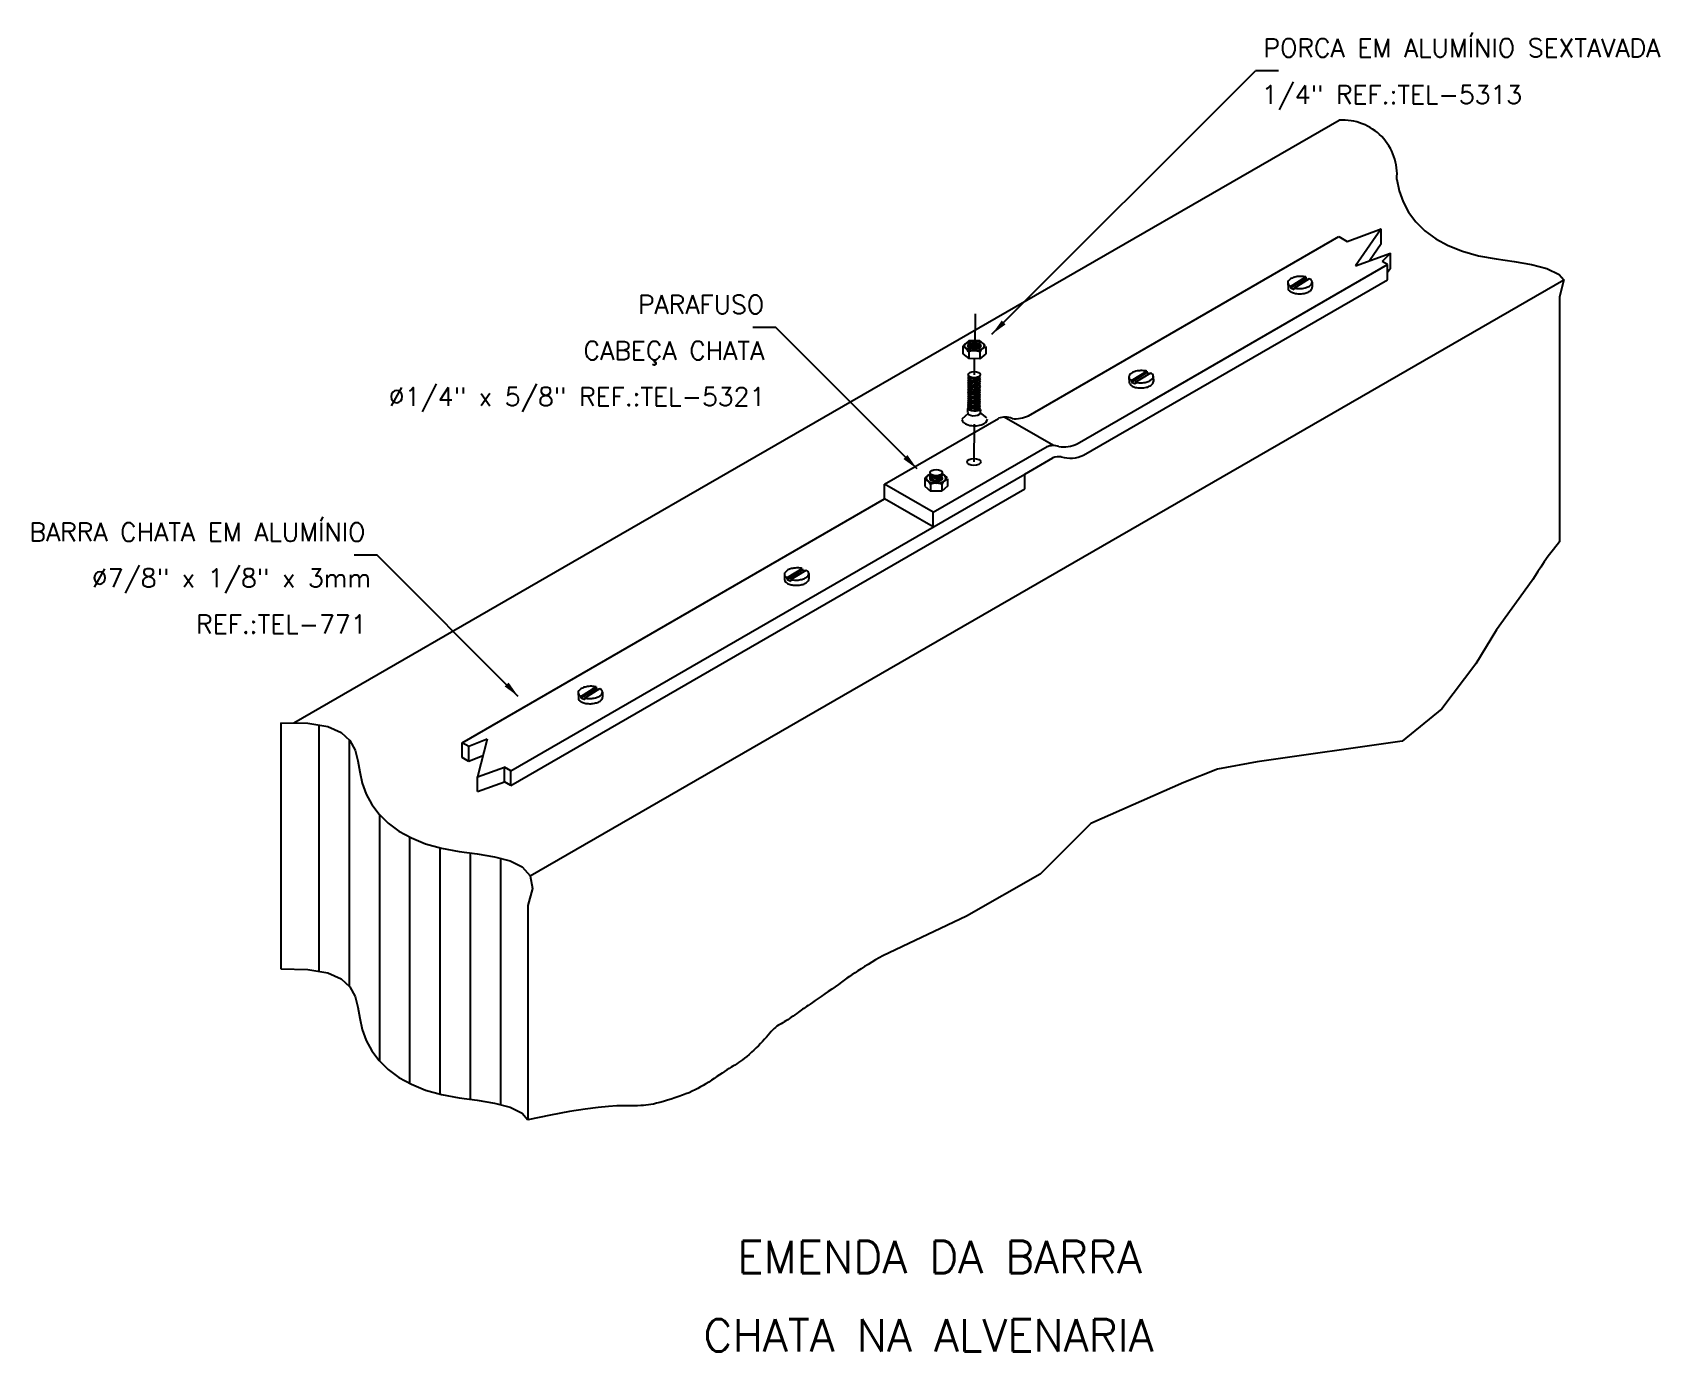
# Model space of a CAD drawing. Header units: millimetres. Extents: x -6471.6 to -6454, y -4690 to -4675.7.
import ezdxf
from ezdxf.enums import TextEntityAlignment as Align

# ---------------------------------------------------------------- set-up
doc = ezdxf.new("R2010")
doc.units = ezdxf.units.MM
doc.header["$LTSCALE"] = 10
doc.linetypes.add('DASHDOT', pattern=[1, 0.5, -0.25, 0, -0.25])
doc.layers.add('Termotécnica', color=7, linetype='Continuous')
doc.styles.add('r140', font='romans.shx')
doc.styles.add('r80', font='romans.shx')

msp = doc.modelspace()

# ---------------------------------------------------------------- linework, layer by layer
at = {"layer": 'Termotécnica', "color": 2}
for p, q in [((-6461.22, -4678.996), (-6458.358, -4676.135)), ((-6458.108, -4676.135), (-6458.358, -4676.135)), ((-6461.269, -4678.873), (-6457.446, -4676.669)), ((-6460.823, -4679.882), (-6457.451, -4677.935)), ((-6457.451, -4677.935), (-6457.359, -4677.988)), ((-6457.359, -4677.988), (-6456.991, -4677.85)), ((-6456.991, -4677.85), (-6457.271, -4678.252)), ((-6456.991, -4678.014), (-6456.991, -4677.85)), ((-6457.271, -4678.252), (-6456.89, -4678.116)), ((-6456.991, -4678.014), (-6457.118, -4678.197)), ((-6456.89, -4678.116), (-6456.981, -4678.206)), ((-6456.89, -4678.28), (-6456.89, -4678.116)), ((-6459.497, -4679.726), (-6456.923, -4678.239)), ((-6456.923, -4678.239), (-6456.981, -4678.206)), ((-6456.923, -4678.404), (-6456.923, -4678.239)), ((-6456.89, -4678.28), (-6456.923, -4678.326)), ((-6466.237, -4684.88), (-6455.006, -4678.405)), ((-6460.224, -4680.31), (-6456.923, -4678.404)), ((-6458.005, -4678.438), (-6458.003, -4678.494)), ((-6457.977, -4678.477), (-6457.811, -4678.373)), ((-6457.977, -4678.493), (-6457.811, -4678.39)), ((-6457.977, -4678.477), (-6457.977, -4678.493)), ((-6457.977, -4678.493), (-6457.935, -4678.51)), ((-6457.935, -4678.494), (-6457.769, -4678.39)), ((-6457.935, -4678.494), (-6457.935, -4678.51)), ((-6457.811, -4678.373), (-6457.811, -4678.39)), ((-6457.811, -4678.39), (-6457.785, -4678.4)), ((-6457.741, -4678.429), (-6457.739, -4678.485)), ((-6455.055, -4678.586), (-6455.055, -4681.25)), ((-6465.868, -4681.524), (-6461.269, -4678.873)), ((-6463.568, -4678.923), (-6463.818, -4678.923)), ((-6462.033, -4680.459), (-6463.568, -4678.923)), ((-6461.535, -4679.127), (-6461.535, -4679.208)), ((-6461.535, -4679.208), (-6461.473, -4679.261)), ((-6461.476, -4679.071), (-6461.53, -4679.118)), ((-6461.473, -4679.187), (-6461.473, -4679.261)), ((-6461.354, -4679.068), (-6461.468, -4679.068)), ((-6461.35, -4679.188), (-6461.35, -4679.262)), ((-6461.288, -4679.208), (-6461.35, -4679.262)), ((-6461.346, -4679.071), (-6461.292, -4679.118)), ((-6461.288, -4679.128), (-6461.288, -4679.208)), ((-6461.35, -4679.262), (-6461.473, -4679.261)), ((-6459.703, -4679.5), (-6459.537, -4679.397)), ((-6459.703, -4679.516), (-6459.537, -4679.413)), ((-6459.661, -4679.517), (-6459.495, -4679.414)), ((-6459.537, -4679.397), (-6459.537, -4679.413)), ((-6459.537, -4679.413), (-6459.511, -4679.423)), ((-6461.482, -4679.452), (-6461.474, -4679.449)), ((-6461.482, -4679.472), (-6461.468, -4679.466)), ((-6461.482, -4679.491), (-6461.468, -4679.485)), ((-6461.482, -4679.51), (-6461.468, -4679.505)), ((-6461.482, -4679.53), (-6461.468, -4679.524)), ((-6461.482, -4679.549), (-6461.468, -4679.543)), ((-6461.482, -4679.568), (-6461.468, -4679.563)), ((-6461.482, -4679.588), (-6461.468, -4679.582)), ((-6461.345, -4679.561), (-6461.36, -4679.552)), ((-6461.345, -4679.581), (-6461.36, -4679.572)), ((-6461.345, -4679.6), (-6461.36, -4679.591)), ((-6461.344, -4679.465), (-6461.359, -4679.456)), ((-6461.344, -4679.484), (-6461.359, -4679.475)), ((-6461.344, -4679.503), (-6461.359, -4679.494)), ((-6461.345, -4679.523), (-6461.359, -4679.514)), ((-6461.345, -4679.542), (-6461.359, -4679.533)), ((-6459.731, -4679.461), (-6459.729, -4679.518)), ((-6459.703, -4679.5), (-6459.703, -4679.516)), ((-6459.703, -4679.516), (-6459.66, -4679.533)), ((-6459.661, -4679.517), (-6459.66, -4679.533)), ((-6459.467, -4679.452), (-6459.465, -4679.509)), ((-6461.485, -4679.743), (-6461.47, -4679.737)), ((-6461.485, -4679.762), (-6461.47, -4679.756)), ((-6461.483, -4679.626), (-6461.469, -4679.621)), ((-6461.483, -4679.646), (-6461.469, -4679.64)), ((-6461.483, -4679.665), (-6461.469, -4679.659)), ((-6461.483, -4679.684), (-6461.469, -4679.678)), ((-6461.483, -4679.704), (-6461.469, -4679.698)), ((-6461.483, -4679.723), (-6461.469, -4679.717)), ((-6461.482, -4679.607), (-6461.468, -4679.601)), ((-6461.345, -4679.619), (-6461.36, -4679.61)), ((-6461.345, -4679.639), (-6461.36, -4679.63)), ((-6461.345, -4679.658), (-6461.36, -4679.649)), ((-6461.345, -4679.677), (-6461.36, -4679.669)), ((-6461.345, -4679.696), (-6461.36, -4679.688)), ((-6461.345, -4679.716), (-6461.36, -4679.707)), ((-6461.346, -4679.735), (-6461.36, -4679.727)), ((-6461.346, -4679.754), (-6461.36, -4679.746)), ((-6461.346, -4679.774), (-6461.36, -4679.765)), ((-6460.295, -4680.187), (-6459.497, -4679.726)), ((-6462.386, -4680.624), (-6461.148, -4679.91)), ((-6461.477, -4679.858), (-6461.546, -4679.92)), ((-6461.485, -4679.801), (-6461.486, -4679.84)), ((-6461.485, -4679.801), (-6461.471, -4679.795)), ((-6461.484, -4679.781), (-6461.471, -4679.776)), ((-6461.346, -4679.793), (-6461.36, -4679.785)), ((-6461.346, -4679.812), (-6461.36, -4679.804)), ((-6461.346, -4679.812), (-6461.347, -4679.851)), ((-6461.347, -4679.851), (-6461.279, -4679.904)), ((-6460.551, -4680.206), (-6461.086, -4679.897)), ((-6461.858, -4680.929), (-6460.62, -4680.214)), ((-6460.864, -4680.515), (-6460.557, -4680.338)), ((-6466.448, -4683.739), (-6460.864, -4680.515)), ((-6462.386, -4680.784), (-6462.386, -4680.624)), ((-6461.858, -4680.929), (-6462.386, -4680.624)), ((-6461.951, -4680.565), (-6461.951, -4680.646)), ((-6461.951, -4680.646), (-6461.889, -4680.7)), ((-6461.893, -4680.509), (-6461.946, -4680.556)), ((-6461.897, -4680.516), (-6461.888, -4680.512)), ((-6461.897, -4680.535), (-6461.882, -4680.529)), ((-6461.896, -4680.555), (-6461.882, -4680.549)), ((-6461.893, -4680.573), (-6461.882, -4680.568)), ((-6461.889, -4680.625), (-6461.889, -4680.7)), ((-6461.759, -4680.528), (-6461.774, -4680.519)), ((-6461.758, -4680.547), (-6461.773, -4680.538)), ((-6461.759, -4680.566), (-6461.773, -4680.557)), ((-6461.766, -4680.625), (-6461.765, -4680.699)), ((-6461.704, -4680.646), (-6461.765, -4680.699)), ((-6461.762, -4680.509), (-6461.708, -4680.556)), ((-6461.704, -4680.565), (-6461.704, -4680.646)), ((-6460.864, -4680.675), (-6460.864, -4680.515)), ((-6466.976, -4683.434), (-6462.386, -4680.784)), ((-6466.448, -4683.899), (-6460.864, -4680.675)), ((-6461.858, -4681.089), (-6462.386, -4680.784)), ((-6461.765, -4680.699), (-6461.889, -4680.7)), ((-6461.858, -4681.089), (-6461.858, -4680.929)), ((-6468.806, -4683.218), (-6465.868, -4681.524)), ((-6467.901, -4681.395), (-6468.151, -4681.395)), ((-6466.366, -4682.931), (-6467.901, -4681.395)), ((-6463.447, -4681.644), (-6463.281, -4681.541)), ((-6463.281, -4681.541), (-6463.28, -4681.557)), ((-6463.475, -4681.605), (-6463.473, -4681.662)), ((-6463.447, -4681.644), (-6463.446, -4681.66)), ((-6463.446, -4681.66), (-6463.28, -4681.557)), ((-6463.446, -4681.66), (-6463.404, -4681.677)), ((-6463.405, -4681.661), (-6463.239, -4681.558)), ((-6463.405, -4681.661), (-6463.404, -4681.677)), ((-6463.28, -4681.557), (-6463.254, -4681.567)), ((-6463.211, -4681.596), (-6463.209, -4681.653)), ((-6465.716, -4682.892), (-6465.714, -4682.948)), ((-6465.688, -4682.931), (-6465.522, -4682.827)), ((-6465.688, -4682.931), (-6465.687, -4682.947)), ((-6465.687, -4682.947), (-6465.521, -4682.843)), ((-6465.687, -4682.947), (-6465.645, -4682.964)), ((-6465.646, -4682.948), (-6465.48, -4682.844)), ((-6465.646, -4682.948), (-6465.645, -4682.964)), ((-6465.522, -4682.827), (-6465.521, -4682.843)), ((-6465.521, -4682.843), (-6465.496, -4682.854)), ((-6465.452, -4682.883), (-6465.45, -4682.939)), ((-6468.948, -4683.216), (-6468.948, -4685.892)), ((-6466.902, -4683.476), (-6466.976, -4683.434)), ((-6466.976, -4683.594), (-6466.976, -4683.434)), ((-6466.705, -4683.396), (-6466.902, -4683.476)), ((-6466.902, -4683.636), (-6466.902, -4683.476)), ((-6466.705, -4683.396), (-6466.811, -4683.805)), ((-6466.902, -4683.636), (-6466.976, -4683.594)), ((-6466.752, -4683.575), (-6466.902, -4683.636)), ((-6466.811, -4683.805), (-6466.516, -4683.699)), ((-6466.811, -4683.965), (-6466.811, -4683.805)), ((-6466.516, -4683.859), (-6466.516, -4683.699)), ((-6466.448, -4683.739), (-6466.516, -4683.699)), ((-6466.448, -4683.899), (-6466.448, -4683.739)), ((-6466.811, -4683.965), (-6466.516, -4683.859)), ((-6466.448, -4683.899), (-6466.516, -4683.859)), ((-6466.261, -4685.202), (-6466.261, -4687.529)), ((-6462.445, -4685.771), (-6462.485, -4685.794)), ((-6462.406, -4685.75), (-6462.445, -4685.771)), ((-6462.738, -4685.953), (-6462.766, -4685.973)), ((-6462.708, -4685.933), (-6462.738, -4685.953)), ((-6462.676, -4685.912), (-6462.708, -4685.933)), ((-6462.642, -4685.89), (-6462.676, -4685.912)), ((-6462.605, -4685.866), (-6462.642, -4685.89)), ((-6462.566, -4685.842), (-6462.605, -4685.866)), ((-6462.526, -4685.818), (-6462.566, -4685.842)), ((-6462.485, -4685.794), (-6462.526, -4685.818)), ((-6462.998, -4686.137), (-6463.036, -4686.163)), ((-6462.96, -4686.11), (-6462.998, -4686.137)), ((-6462.923, -4686.084), (-6462.96, -4686.11)), ((-6462.888, -4686.059), (-6462.923, -4686.084)), ((-6462.855, -4686.036), (-6462.888, -4686.059)), ((-6462.824, -4686.014), (-6462.855, -4686.036)), ((-6462.795, -4685.993), (-6462.824, -4686.014)), ((-6462.766, -4685.973), (-6462.795, -4685.993)), ((-6463.25, -4686.31), (-6463.265, -4686.32)), ((-6463.235, -4686.299), (-6463.25, -4686.31)), ((-6463.217, -4686.287), (-6463.235, -4686.299)), ((-6463.196, -4686.273), (-6463.217, -4686.287)), ((-6463.171, -4686.256), (-6463.196, -4686.273)), ((-6463.142, -4686.236), (-6463.171, -4686.256)), ((-6463.109, -4686.213), (-6463.142, -4686.236)), ((-6463.074, -4686.189), (-6463.109, -4686.213)), ((-6463.036, -4686.163), (-6463.074, -4686.189)), ((-6463.509, -4686.486), (-6463.525, -4686.495)), ((-6463.493, -4686.476), (-6463.509, -4686.486)), ((-6463.476, -4686.467), (-6463.493, -4686.476)), ((-6463.458, -4686.456), (-6463.476, -4686.467)), ((-6463.439, -4686.444), (-6463.458, -4686.456)), ((-6463.419, -4686.431), (-6463.439, -4686.444)), ((-6463.4, -4686.417), (-6463.419, -4686.431)), ((-6463.38, -4686.403), (-6463.4, -4686.417)), ((-6463.36, -4686.389), (-6463.38, -4686.403)), ((-6463.341, -4686.375), (-6463.36, -4686.389)), ((-6463.323, -4686.362), (-6463.341, -4686.375)), ((-6463.307, -4686.35), (-6463.323, -4686.362)), ((-6463.292, -4686.34), (-6463.307, -4686.35)), ((-6463.278, -4686.33), (-6463.292, -4686.34)), ((-6463.265, -4686.32), (-6463.278, -4686.33)), ((-6463.691, -4686.654), (-6463.712, -4686.678)), ((-6463.671, -4686.632), (-6463.691, -4686.654)), ((-6463.653, -4686.61), (-6463.671, -4686.632)), ((-6463.635, -4686.59), (-6463.653, -4686.61)), ((-6463.618, -4686.571), (-6463.635, -4686.59)), ((-6463.602, -4686.554), (-6463.618, -4686.571)), ((-6463.586, -4686.539), (-6463.602, -4686.554)), ((-6463.571, -4686.526), (-6463.586, -4686.539)), ((-6463.556, -4686.514), (-6463.571, -4686.526)), ((-6463.54, -4686.504), (-6463.556, -4686.514)), ((-6463.525, -4686.495), (-6463.54, -4686.504)), ((-6463.882, -4686.841), (-6463.907, -4686.861)), ((-6463.857, -4686.82), (-6463.882, -4686.841)), ((-6463.832, -4686.797), (-6463.857, -4686.82)), ((-6463.806, -4686.774), (-6463.832, -4686.797)), ((-6463.781, -4686.75), (-6463.806, -4686.774)), ((-6463.757, -4686.726), (-6463.781, -4686.75)), ((-6463.734, -4686.701), (-6463.757, -4686.726)), ((-6463.712, -4686.678), (-6463.734, -4686.701)), ((-6464.125, -4687.005), (-6464.151, -4687.023)), ((-6464.1, -4686.988), (-6464.125, -4687.005)), ((-6464.077, -4686.974), (-6464.1, -4686.988)), ((-6464.055, -4686.96), (-6464.077, -4686.974)), ((-6464.034, -4686.948), (-6464.055, -4686.96)), ((-6464.014, -4686.935), (-6464.034, -4686.948)), ((-6463.993, -4686.923), (-6464.014, -4686.935)), ((-6463.973, -4686.909), (-6463.993, -4686.923)), ((-6463.952, -4686.895), (-6463.973, -4686.909)), ((-6463.93, -4686.879), (-6463.952, -4686.895)), ((-6463.907, -4686.861), (-6463.93, -4686.879)), ((-6464.416, -4687.191), (-6464.446, -4687.206)), ((-6464.386, -4687.174), (-6464.416, -4687.191)), ((-6464.356, -4687.157), (-6464.386, -4687.174)), ((-6464.327, -4687.14), (-6464.356, -4687.157)), ((-6464.297, -4687.121), (-6464.327, -4687.14)), ((-6464.267, -4687.101), (-6464.297, -4687.121)), ((-6464.237, -4687.081), (-6464.267, -4687.101)), ((-6464.208, -4687.061), (-6464.237, -4687.081)), ((-6464.179, -4687.042), (-6464.208, -4687.061)), ((-6464.151, -4687.023), (-6464.179, -4687.042)), ((-6464.979, -4687.373), (-6465.006, -4687.375)), ((-6464.953, -4687.369), (-6464.979, -4687.373)), ((-6464.926, -4687.365), (-6464.953, -4687.369)), ((-6464.897, -4687.359), (-6464.926, -4687.365)), ((-6464.864, -4687.351), (-6464.897, -4687.359)), ((-6464.827, -4687.341), (-6464.864, -4687.351)), ((-6464.788, -4687.33), (-6464.827, -4687.341)), ((-6464.747, -4687.318), (-6464.788, -4687.33)), ((-6464.705, -4687.306), (-6464.747, -4687.318)), ((-6464.664, -4687.292), (-6464.705, -4687.306)), ((-6464.623, -4687.278), (-6464.664, -4687.292)), ((-6464.583, -4687.264), (-6464.623, -4687.278)), ((-6464.546, -4687.25), (-6464.583, -4687.264)), ((-6464.511, -4687.236), (-6464.546, -4687.25)), ((-6464.478, -4687.221), (-6464.511, -4687.236)), ((-6464.446, -4687.206), (-6464.478, -4687.221)), ((-6466.017, -4687.479), (-6466.261, -4687.529)), ((-6465.811, -4687.441), (-6466.017, -4687.479)), ((-6465.64, -4687.414), (-6465.811, -4687.441)), ((-6465.5, -4687.396), (-6465.64, -4687.414)), ((-6465.386, -4687.385), (-6465.5, -4687.396)), ((-6465.294, -4687.38), (-6465.386, -4687.385)), ((-6465.221, -4687.378), (-6465.294, -4687.38)), ((-6465.161, -4687.377), (-6465.221, -4687.378)), ((-6465.112, -4687.377), (-6465.161, -4687.377)), ((-6465.071, -4687.377), (-6465.112, -4687.377)), ((-6465.036, -4687.376), (-6465.071, -4687.377)), ((-6465.006, -4687.375), (-6465.036, -4687.376))]:
    msp.add_line(p, q, dxfattribs=at)
at = {"layer": 'Termotécnica', "color": 1, "linetype": 'DASHDOT', "ltscale": 2}
for p, q in [((-6461.404, -4678.775), (-6461.405, -4679.151)), ((-6461.412, -4679.261), (-6461.412, -4679.436)), ((-6461.414, -4679.972), (-6461.416, -4680.383))]:
    msp.add_line(p, q, dxfattribs=at)
at = {"layer": 'Termotécnica', "color": 1}
for p, q in [((-6468.535, -4683.24), (-6468.535, -4685.916)), ((-6468.205, -4683.4), (-6468.205, -4686.076)), ((-6467.876, -4684.213), (-6467.876, -4686.889)), ((-6467.547, -4684.458), (-6467.547, -4687.134)), ((-6467.218, -4684.574), (-6467.218, -4687.25)), ((-6466.889, -4684.631), (-6466.889, -4687.307)), ((-6466.56, -4684.691), (-6466.56, -4687.367))]:
    msp.add_line(p, q, dxfattribs=at)
at = {"layer": 'Termotécnica', "color": 2}
for points in [[(-6456.821, -4677.315), (-6456.821, -4677.315), (-6456.796, -4677.438), (-6456.753, -4677.556), (-6456.693, -4677.669), (-6456.613, -4677.774), (-6456.515, -4677.871), (-6456.398, -4677.958), (-6456.262, -4678.033), (-6456.107, -4678.095), (-6455.933, -4678.144), (-6455.743, -4678.178), (-6455.547, -4678.207), (-6455.358, -4678.238), (-6455.19, -4678.282), (-6455.057, -4678.348), (-6455.006, -4678.405)], [(-6455.006, -4678.405), (-6455.006, -4678.405), (-6455.055, -4678.591)], [(-6455.055, -4681.25), (-6455.12, -4681.333), (-6455.175, -4681.406), (-6455.22, -4681.47), (-6455.258, -4681.526), (-6455.29, -4681.575), (-6455.319, -4681.62), (-6455.345, -4681.66), (-6455.352, -4681.67)], [(-6455.352, -4681.67), (-6455.739, -4682.208), (-6455.964, -4682.576), (-6456.333, -4683.067), (-6456.762, -4683.415), (-6458.338, -4683.64), (-6458.768, -4683.722), (-6459.136, -4683.865)], [(-6455.352, -4681.67), (-6455.739, -4682.208), (-6455.964, -4682.576), (-6456.333, -4683.067), (-6456.762, -4683.415), (-6458.338, -4683.64), (-6458.768, -4683.722), (-6459.136, -4683.865)], [(-6468.948, -4683.216), (-6468.652, -4683.22), (-6468.437, -4683.257), (-6468.29, -4683.321), (-6468.196, -4683.409), (-6468.14, -4683.513), (-6468.109, -4683.629), (-6468.087, -4683.75), (-6468.062, -4683.873), (-6468.02, -4683.992), (-6467.959, -4684.105), (-6467.879, -4684.21), (-6467.781, -4684.307), (-6467.664, -4684.393), (-6467.528, -4684.468), (-6467.373, -4684.531), (-6467.199, -4684.579), (-6467.009, -4684.614), (-6466.813, -4684.642), (-6466.624, -4684.674), (-6466.456, -4684.718), (-6466.323, -4684.783), (-6466.237, -4684.88), (-6466.212, -4685.016), (-6466.261, -4685.202)], [(-6459.136, -4683.865), (-6460.146, -4684.312), (-6460.695, -4684.861), (-6461.497, -4685.318), (-6462.406, -4685.75)], [(-6468.948, -4685.892), (-6468.652, -4685.896), (-6468.437, -4685.933), (-6468.29, -4685.998), (-6468.196, -4686.085), (-6468.14, -4686.189), (-6468.109, -4686.305), (-6468.087, -4686.427), (-6468.062, -4686.549), (-6468.02, -4686.668), (-6467.959, -4686.781), (-6467.879, -4686.886), (-6467.781, -4686.983), (-6467.664, -4687.069), (-6467.528, -4687.145), (-6467.373, -4687.207), (-6467.199, -4687.255), (-6467.009, -4687.29), (-6466.813, -4687.318), (-6466.624, -4687.35), (-6466.456, -4687.394), (-6466.323, -4687.459), (-6466.261, -4687.529)]]:
    msp.add_lwpolyline(points, dxfattribs=at)
for points in [[(-6457.811, -4678.373, 0.016409), (-6457.822, -4678.371, 0.051099), (-6457.876, -4678.368, 0.051099), (-6457.929, -4678.375, 0.064948), (-6457.968, -4678.39, 0.104203), (-6457.998, -4678.415, 0.174705), (-6458.005, -4678.438, 0.174705), (-6457.996, -4678.46, 0.06738), (-6457.977, -4678.477, 0.064948)], [(-6458.003, -4678.494, 0.174705), (-6457.995, -4678.516, 0.104203), (-6457.963, -4678.54, 0.064948), (-6457.923, -4678.552, 0.051099), (-6457.869, -4678.556, 0.051099), (-6457.816, -4678.549, 0.064948), (-6457.776, -4678.533, 0.104203), (-6457.747, -4678.508, 0.174705), (-6457.739, -4678.485, 0.174705)], [(-6457.935, -4678.494, 0.016409), (-6457.925, -4678.496, 0.051099), (-6457.871, -4678.5, 0.051099), (-6457.818, -4678.492, 0.064948), (-6457.778, -4678.477, 0.104203), (-6457.749, -4678.452, 0.174705), (-6457.741, -4678.429, 0.174705)], [(-6457.741, -4678.429, 0.174705), (-6457.75, -4678.407, 0.06738), (-6457.769, -4678.39, 0.064948)], [(-6459.537, -4679.397, 0.016409), (-6459.548, -4679.395, 0.051099), (-6459.601, -4679.391, 0.051099), (-6459.655, -4679.398, 0.064948), (-6459.694, -4679.413, 0.104203), (-6459.724, -4679.439, 0.174705), (-6459.731, -4679.461, 0.174705), (-6459.722, -4679.483, 0.06738), (-6459.703, -4679.5, 0.064948)], [(-6459.467, -4679.452, 0.174705), (-6459.476, -4679.43, 0.06738), (-6459.495, -4679.414, 0.064948)], [(-6459.729, -4679.518, 0.174705), (-6459.72, -4679.54, 0.104203), (-6459.689, -4679.563, 0.064948), (-6459.649, -4679.576, 0.051099), (-6459.595, -4679.579, 0.051099), (-6459.542, -4679.572, 0.064948), (-6459.502, -4679.557, 0.104203), (-6459.473, -4679.531, 0.174705), (-6459.465, -4679.509, 0.174705)], [(-6459.661, -4679.517, 0.016409), (-6459.651, -4679.519, 0.051099), (-6459.597, -4679.523, 0.051099), (-6459.544, -4679.516, 0.064948), (-6459.504, -4679.5, 0.104203), (-6459.474, -4679.475, 0.174705), (-6459.467, -4679.452, 0.174705)], [(-6463.281, -4681.541, 0.016409), (-6463.291, -4681.538, 0.051099), (-6463.345, -4681.535, 0.051099), (-6463.398, -4681.542, 0.064948), (-6463.438, -4681.557, 0.104203), (-6463.467, -4681.583, 0.174705), (-6463.475, -4681.605, 0.174705), (-6463.466, -4681.627, 0.06738), (-6463.447, -4681.644, 0.064948)], [(-6463.473, -4681.662, 0.174705), (-6463.464, -4681.684, 0.104203), (-6463.433, -4681.707, 0.064948), (-6463.392, -4681.719, 0.051099), (-6463.339, -4681.723, 0.051099), (-6463.285, -4681.716, 0.064948), (-6463.246, -4681.701, 0.104203), (-6463.216, -4681.675, 0.174705), (-6463.209, -4681.653, 0.174705)], [(-6463.405, -4681.661, 0.016409), (-6463.394, -4681.663, 0.051099), (-6463.34, -4681.667, 0.051099), (-6463.287, -4681.659, 0.064948), (-6463.248, -4681.644, 0.104203), (-6463.218, -4681.619, 0.174705), (-6463.211, -4681.596, 0.174705)], [(-6463.211, -4681.596, 0.174705), (-6463.22, -4681.574, 0.06738), (-6463.239, -4681.558, 0.064948)], [(-6465.522, -4682.827, 0.016409), (-6465.533, -4682.825, 0.051099), (-6465.586, -4682.821, 0.051099), (-6465.639, -4682.829, 0.064948), (-6465.679, -4682.844, 0.104203), (-6465.709, -4682.869, 0.174705), (-6465.716, -4682.892, 0.174705), (-6465.707, -4682.914, 0.06738), (-6465.688, -4682.931, 0.064948)], [(-6465.714, -4682.948, 0.174705), (-6465.705, -4682.97, 0.104203), (-6465.674, -4682.993, 0.064948), (-6465.633, -4683.006, 0.051099), (-6465.58, -4683.01, 0.051099), (-6465.527, -4683.002, 0.064948), (-6465.487, -4682.987, 0.104203), (-6465.457, -4682.962, 0.174705), (-6465.45, -4682.939, 0.174705)], [(-6465.646, -4682.948, 0.016409), (-6465.635, -4682.95, 0.051099), (-6465.582, -4682.953, 0.051099), (-6465.528, -4682.946, 0.064948), (-6465.489, -4682.931, 0.104203), (-6465.459, -4682.906, 0.174705), (-6465.452, -4682.883, 0.174705)], [(-6465.452, -4682.883, 0.174705), (-6465.461, -4682.861, 0.06738), (-6465.48, -4682.844, 0.064948)]]:
    msp.add_lwpolyline(points, format="xyb", dxfattribs=at)
for centre, radius, start, end in [((-6457.41, -4677.26), 0.591, 354.6296, 93.4642), ((-6461.522, -4679.127), 0.0123, 130.6792, 179.7946), ((-6461.561, -4679.225), 0.0953, 23.6054, 74.2956), ((-6461.468, -4679.08), 0.0123, 89.7946, 130.6792), ((-6461.412, -4679.34), 0.165, 67.7915, 111.8194), ((-6461.354, -4679.081), 0.0123, 48.9111, 89.7946), ((-6461.263, -4679.227), 0.0956, 105.3764, 155.9011), ((-6461.078, -4680.092), 0.196, 66.8897, 110.9221), ((-6460.968, -4679.568), 0.346, 264.5627, 294.7816), ((-6460.554, -4680.415), 0.209, 73.005, 110.2803), ((-6460.44, -4679.873), 0.346, 261.1824, 294.9319), ((-6460.493, -4680.497), 0.171, 81.1519, 112.1551), ((-6460.369, -4679.996), 0.346, 253.6183, 294.7816), ((-6461.938, -4680.565), 0.0123, 130.9859, 180.1013), ((-6461.976, -4680.664), 0.0953, 23.9121, 74.6023), ((-6461.884, -4680.519), 0.0123, 119.233, 130.9859), ((-6461.827, -4680.778), 0.165, 68.0982, 112.1261), ((-6461.678, -4680.664), 0.0956, 105.6831, 156.2078), ((-6461.77, -4680.518), 0.0123, 49.2178, 56.3932)]:
    msp.add_arc(centre, radius, start, end, dxfattribs=at)
for centre, major_axis, ratio in [((-6461.411, -4679.122), (0.107, 0), 0.500279), ((-6461.411, -4679.122), (0.0702, -0.0003), 0.500279), ((-6461.412, -4679.436), (0.066, -0.0002), 0.509483), ((-6461.827, -4680.499), (0.066, 0.0001), 0.509483), ((-6461.416, -4680.383), (0.075, -0.0003), 0.500279)]:
    msp.add_ellipse(centre, major_axis=major_axis, ratio=ratio, dxfattribs=at)
at = {"layer": 'Termotécnica', "color": 1}
for centre, major_axis, ratio, start_param, end_param in [((-6461.411, -4679.134), (0.0702, -0.0003), 0.500279, 0.18491, 2.972727), ((-6461.411, -4679.147), (0.0702, -0.0003), 0.500279, 0.364789, 2.778721), ((-6461.411, -4679.159), (0.0702, -0.0003), 0.500279, 0.558566, 2.581302), ((-6461.411, -4679.171), (0.0702, -0.0003), 0.500279, 0.785292, 2.36675), ((-6461.412, -4679.184), (0.0702, -0.0003), 0.500279, 1.074262, 2.069382), ((-6461.414, -4679.575), (0.0693, -0.0061), 0.281547, 3.158868, 6.283185), ((-6461.414, -4679.594), (0.0693, -0.0061), 0.281547, 3.158868, 6.283185), ((-6461.413, -4679.459), (0.0693, -0.0061), 0.281547, 3.158868, 6.283185), ((-6461.413, -4679.478), (0.0693, -0.0061), 0.281547, 3.158868, 6.283185), ((-6461.413, -4679.497), (0.0693, -0.0061), 0.281547, 3.158868, 6.283185), ((-6461.414, -4679.517), (0.0693, -0.0061), 0.281547, 3.158868, 6.283185), ((-6461.414, -4679.536), (0.0693, -0.0061), 0.281547, 3.158868, 6.283185), ((-6461.413, -4679.555), (0.0693, -0.0061), 0.281547, 3.158868, 6.283185), ((-6461.415, -4679.691), (0.0693, -0.0061), 0.281547, 3.158868, 6.283185), ((-6461.415, -4679.71), (0.0693, -0.0061), 0.281547, 3.158868, 6.283185), ((-6461.415, -4679.749), (0.0693, -0.0061), 0.281547, 3.158868, 6.283185), ((-6461.415, -4679.768), (0.0693, -0.0061), 0.281547, 3.158868, 6.283185), ((-6461.414, -4679.632), (0.0693, -0.0061), 0.281547, 3.158868, 6.283185), ((-6461.414, -4679.652), (0.0693, -0.0061), 0.281547, 3.158868, 6.283185), ((-6461.414, -4679.671), (0.0693, -0.0061), 0.281547, 3.158868, 6.283185), ((-6461.415, -4679.729), (0.0693, -0.0061), 0.281547, 3.158868, 6.283185), ((-6461.414, -4679.613), (0.0693, -0.0061), 0.281547, 3.158868, 6.283185), ((-6461.415, -4679.787), (0.0693, -0.0061), 0.281547, 3.158868, 6.283185), ((-6461.416, -4679.807), (0.0693, -0.0061), 0.281547, 3.158868, 6.283185), ((-6461.828, -4680.522), (0.0693, -0.0057), 0.281547, 3.158868, 6.283185), ((-6461.828, -4680.541), (0.0693, -0.0057), 0.281547, 3.158868, 6.283185), ((-6461.827, -4680.56), (0.0693, -0.0057), 0.281547, 3.158868, 6.283185)]:
    msp.add_ellipse(centre, major_axis=major_axis, ratio=ratio, start_param=start_param, end_param=end_param, dxfattribs=at)
at = {"layer": 'Termotécnica', "color": 2}
for centre, major_axis, start_param, end_param in [((-6461.408, -4679.922), (0.138, 0), 3.123624, 6.31293), ((-6461.416, -4679.846), (-0.0701, 0.0003), 6.141843, 9.272385), ((-6461.827, -4680.56), (-0.107, 0), 5.414719, 10.426914), ((-6461.827, -4680.56), (0.0702, 0.0001), 2.686448, 6.55275)]:
    msp.add_ellipse(centre, major_axis=major_axis, ratio=0.500279, start_param=start_param, end_param=end_param, dxfattribs=at)
for points in [[(-6461.114, -4678.847), (-6461.072, -4678.889), (-6461.22, -4678.996)], [(-6462.138, -4680.309), (-6462.181, -4680.352), (-6462.033, -4680.459)], [(-6466.471, -4682.781), (-6466.514, -4682.823), (-6466.366, -4682.931)]]:
    msp.add_solid(points, dxfattribs=at)

# ---------------------------------------------------------------- texts
at = {"layer": 'Termotécnica', "color": 2, "style": 'r80'}
for s, p in [('PORCA EM ALUMÍNIO SEXTAVADA', (-6458.27, -4675.985)), ('1/4" REF.:TEL-5313', (-6458.289, -4676.492))]:
    msp.add_text(s, height=0.2, dxfattribs=at).set_placement(p)
for s, p in [('PARAFUSO', (-6463.695, -4678.773)), ('CABEÇA CHATA', (-6463.695, -4679.274)), ('%%C1/4" x 5/8" REF.:TEL-5321', (-6463.684, -4679.774)), ('BARRA CHATA EM ALUMÍNIO', (-6468.027, -4681.245)), ('%%C7/8" x 1/8" x 3mm ', (-6467.828, -4681.743)), ('REF.:TEL-771', (-6468.016, -4682.246))]:
    msp.add_text(s, height=0.2, dxfattribs=at).set_placement(p, align=Align.RIGHT)
at = {"layer": 'Termotécnica', "color": 5, "style": 'r140'}
for s, p in [(' EMENDA DA BARRA', (-6461.909, -4689.301)), ('CHATA NA ALVENARIA', (-6461.909, -4690.152))]:
    msp.add_text(s, height=0.35, dxfattribs=at).set_placement(p, align=Align.BOTTOM_CENTER)

doc.saveas('drawing.dxf')
